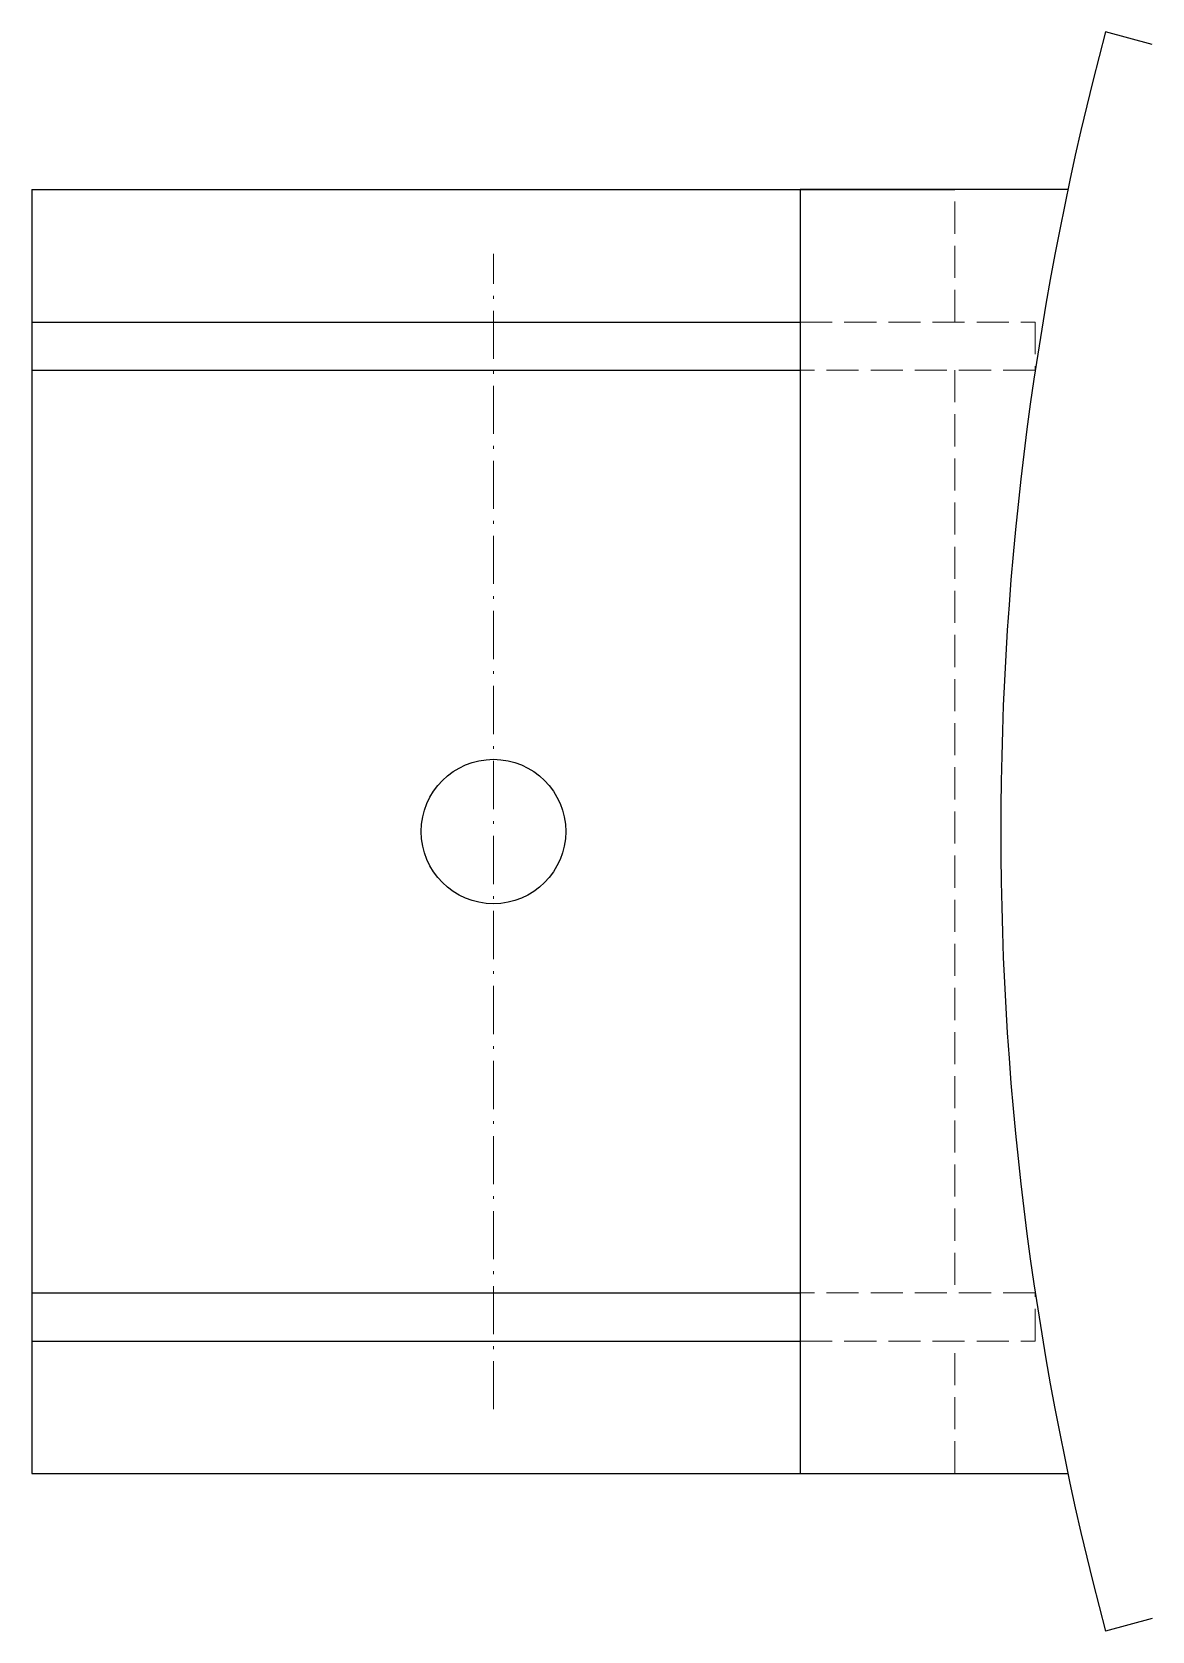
# Model space of a CAD drawing. Header units: millimetres. Extents: x -10878 to 64959, y -43701 to 1476.
# Drawn here: x 53613.1 to 53892.3, y -24503.3 to -24104.7 of the extents above; entities that cross this region are included whole.
import ezdxf

# ---------------------------------------------------------------- set-up
doc = ezdxf.new("R2010")
doc.units = ezdxf.units.MM
doc.linetypes.add('Center', pattern=[18.7, 12, -3, 0.7, -3])
doc.linetypes.add('Dashed', pattern=[11, 8, -3])
doc.layers.add('中心线', color=1, linetype='Center', lineweight=18)
doc.layers.add('虚线', color=6, linetype='Dashed', lineweight=18)

msp = doc.modelspace()

# ---------------------------------------------------------------- linework, layer by layer
for p, q in [((53892.25, -24107.8), (53880.66, -24104.71)), ((53613.15, -24144.01), (53613.15, -24464.01)), ((53613.15, -24144.01), (53843.15, -24144.01)), ((53871.28, -24144.01), (53804.56, -24144.01)), ((53804.56, -24144.01), (53804.56, -24464.01)), ((53613.15, -24177.01), (53804.56, -24177.01)), ((53613.15, -24189.01), (53804.56, -24189.01)), ((53613.15, -24419.01), (53804.56, -24419.01)), ((53613.15, -24431.01), (53804.56, -24431.01)), ((53613.15, -24464.01), (53843.15, -24464.01)), ((53804.56, -24464.01), (53871.28, -24464.01)), ((53892.25, -24500.21), (53880.66, -24503.3))]:
    msp.add_line(p, q)
msp.add_circle((53728.15, -24304.01), 18)
msp.add_arc((54628.56, -24304.01), 774, 165.07922, 194.92078)
at = {"layer": '中心线', "color": 1, "linetype": 'Center'}
msp.add_line((53728.15, -24448.01), (53728.15, -24160.01), dxfattribs=at)
at = {"layer": '虚线', "color": 6, "linetype": 'Dashed'}
for p, q in [((53843.15, -24177.01), (53843.15, -24144.01)), ((53804.56, -24177.01), (53863.15, -24177.01)), ((53863.15, -24177.01), (53863.15, -24189.01)), ((53863.15, -24189.01), (53804.56, -24189.01)), ((53843.15, -24189.01), (53843.15, -24419.01)), ((53863.15, -24419.01), (53804.56, -24419.01)), ((53863.15, -24431.01), (53863.15, -24419.01)), ((53804.56, -24431.01), (53863.15, -24431.01)), ((53843.15, -24464.01), (53843.15, -24431.01))]:
    msp.add_line(p, q, dxfattribs=at)

doc.saveas('drawing.dxf')
